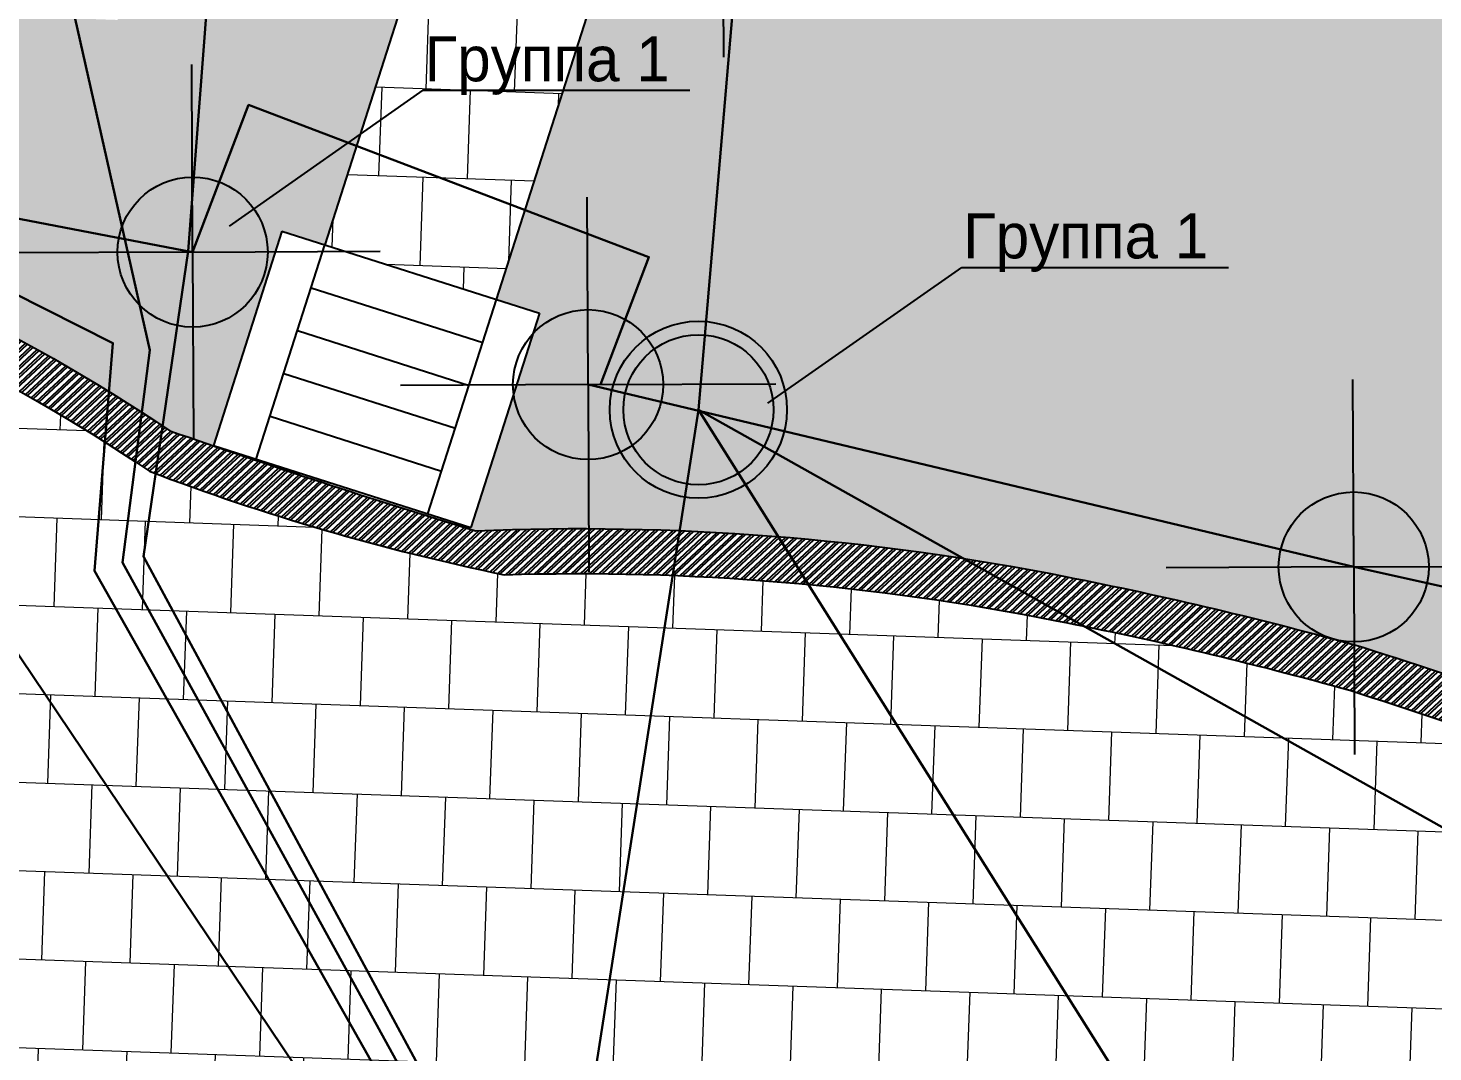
# Model space of a CAD drawing. Header units: millimetres. Extents: x -1042495 to -977915, y 3191218 to 3280168.
# Drawn here: x -1017806 to -1008448, y 3216029 to 3222854 of the extents above; entities that cross this region are included whole.
import ezdxf
from ezdxf import colors
from ezdxf.entities.mleader import LeaderData, LeaderLine
from ezdxf.math import Vec2, Vec3

# ---------------------------------------------------------------- set-up
doc = ezdxf.new("R2010")
doc.units = ezdxf.units.MM
doc.layers.get('0').update_dxf_attribs({"lineweight": 15})
for name, color, linetype in [('000 дорожки', 7, 'Continuous'), ('000 Привязки', 1, 'Continuous'), ('_Освещение уличные фанари', 1, 'Continuous'), ('подпорная стенка', 251, 'Continuous')]:
    doc.layers.add(name, color=color, linetype=linetype)
for name, color, linetype, lineweight in [('_ВК_В1', 5, 'B1', 30), ('_ВК_К2-1(Ливневая)', 32, 'Канализация дожд очищенного стока', 30), ('_Группы Электрика', 7, 'Continuous', 15), ('_Кабель 0.4', 1, 'g5_119_3', 30), ('мощение', 251, 'Continuous', 0)]:
    doc.layers.add(name, color=color, linetype=linetype, lineweight=lineweight)
doc.linetypes.add('B1', pattern='A,12.5,-3,["В1",Standard,S=2,R=0,X=-2,Y=-1],-2.5', length=18)
doc.linetypes.add('g5_119_3', pattern='A,4,-1,[31,GUGK_2005.shx,S=0.1,R=0,X=0,Y=0],4,[31,GUGK_2005.shx,S=0.1,R=180,X=0,Y=0],-1', length=10)
doc.linetypes.add('Канализация дожд очищенного стока', pattern='A,10,-2,["К2-1",Standard,S=1.75,R=0,X=-1,Y=-1],-6', length=18)
pattern_1 = [(358, (0, 0), (20.56557541684968, 588.9210265458128), []), (88.00000000000001, (0, 0), (-273.8949378560566, 599.2038142542376), [589.28, -589.28])]

# ---------------------------------------------------------------- blocks, each defined once
blk = doc.blocks.new('*U36')
h = blk.add_hatch(color=256)
h.paths.add_polyline_path([(-0.5900000000000318, 0, 1), (0.5900000000000318, 0, 1)])
h.paths.add_polyline_path([(0.5, 0, -1), (-0.5, 0, -1)], flags=16)
h = blk.add_hatch(color=255)
edge = h.paths.add_edge_path()
edge.add_arc((0, 0), 0.5, 0, 360)
at = {"lineweight": -3}
for radius in [0.59, 0.5]:
    blk.add_circle((0, 0), radius, dxfattribs=at)

msp = doc.modelspace()

# ---------------------------------------------------------------- hatches: boundary and pattern name
at = {"layer": '000 Привязки', "true_color": 0x999b37}
h = msp.add_hatch(color=55, dxfattribs=at)
h.dxf.hatch_style = 1
edge = h.paths.add_edge_path()
edge.add_line((-993583.6799596155, 3224703.432391435), (-995748.8988106595, 3217927.512614312))
edge.add_line((-995748.8988106595, 3217927.512614312), (-995463.1339425707, 3217836.197556381))
edge.add_line((-995463.1339425707, 3217836.197556381), (-995916.8989666475, 3216416.167768034))
edge.add_arc((-1005336.627306267, 3205577.485049185), 14359.95560829164, 36.37272834088418, 49.00660914071028, ccw=False)
edge.add_line((-993774.3333654694, 3214093.451459329), (-991611.2027678682, 3211415.603731206))
edge.add_line((-991611.2027678682, 3211415.603731206), (-989700.4723121859, 3215862.14240329))
edge.add_line((-989700.4723121859, 3215862.14240329), (-985642.9988891635, 3228982.245658144))
edge.add_line((-985642.9988891635, 3228982.245658144), (-1025266.52277493, 3230353.979917555))
edge.add_line((-1025266.52277493, 3230353.979917555), (-1023687.257262442, 3222587.872756049))
edge.add_line((-1023687.257262442, 3222587.872756049), (-1023695.783507126, 3222326.567317041))
edge.add_arc((-1023962.498053955, 3209574.404607299), 12754.95160418967, 56.17396388743788, 88.80181969915333, ccw=False)
edge.add_arc((-999698.3523725292, 3269111.528290848), 51863.62485566937, 250.6740921346428, 251.0128811404024)
edge.add_line((-1016572.471928616, 3220069.712741498), (-1016115.194578112, 3221500.734137557))
edge.add_line((-1016115.194578112, 3221500.734137557), (-1015829.429709447, 3221409.419079442))
edge.add_line((-1015829.429709447, 3221409.419079442), (-1015220.677720388, 3223314.471143827))
edge.add_arc((-1016363.737199767, 3223679.731361484), 1199.999999999999, 342.2789214714277, 448.0172584244991)
edge.add_line((-1016322.219045024, 3224879.012914259), (-1017141.033947819, 3224907.359622161))
edge.add_line((-1017141.033947819, 3224907.359622161), (-1017210.230796141, 3222908.559235268))
edge.add_line((-1017210.230796141, 3222908.559235268), (-1022207.237266012, 3223081.551546571))
edge.add_line((-1022207.237266012, 3223081.551546571), (-1022172.638803448, 3224080.952840546))
edge.add_line((-1022172.638803448, 3224080.952840546), (-1021999.646492447, 3229077.959310452))
edge.add_line((-1021999.646492447, 3229077.959310452), (-1017002.640022577, 3228904.966999148))
edge.add_line((-1017002.640022577, 3228904.966999148), (-1017071.838553805, 3226906.118000321))
edge.add_line((-1017071.838553805, 3226906.118000321), (-1015689.754689758, 3226858.271377789))
edge.add_arc((-1015648.236535015, 3228057.552930565), 1200.000000000151, 268.0172584244935, 340.1155040881408)
edge.add_arc((-1013391.324058854, 3227241.252694775), 1200.000000000096, 88.01725842450458, 160.1155040881408, ccw=False)
edge.add_line((-1013349.805904112, 3228440.534247551), (-995786.762608859, 3227832.515932257))
edge.add_arc((-995869.7989183429, 3225433.952826738), 2399.999999968609, -17.7210785285788, 88.01725842450071, ccw=False)
at = {"layer": '000 Привязки'}
h = msp.add_hatch(color=63, dxfattribs=at)
h.dxf.hatch_style = 1
h.paths.add_polyline_path([(-1011805.585722009, 3227186.355719584, 0.3358653458472708), (-1012990.163356131, 3226352.334384465), (-1014686.370235219, 3221044.15884712), (-1014400.605366708, 3220952.843789055), (-1014864.268888687, 3219501.837259145, -0.06009531094478113), (-1010897.421388716, 3219198.087636127, -0.01997373834346053), (-1008915.362652808, 3218727.443808323, -0.008941089048797653), (-1006559.417133614, 3217919.407219929, 0.06402424760871801), (-1003930.457703785, 3217213.639547406, 0.03407995651740548), (-1002412.233674913, 3217154.440826899, 0.01758182576164544), (-999720.2839163943, 3217163.475918677, -0.07362770074142866), (-997637.6322792079, 3216944.830531373), (-997177.723153974, 3218384.087904883), (-996891.9582853091, 3218292.772846768), (-994726.7394390075, 3225068.692609052, 0.4971568850238441), (-995828.2807636437, 3226633.234379483)])
at = {"layer": '_Освещение уличные фанари', "linetype": 'Continuous'}
h = msp.add_hatch(color=1, dxfattribs=at)
h.paths.add_polyline_path([(-1016710.322880892, 3221361.036667525), (-1016210.328180092, 3221363.338660609, 0.414213562373095), (-1016712.624873975, 3221861.031368325)], flags=0)
h.paths.add_polyline_path([(-1016710.322880892, 3221361.036667525), (-1017210.317581692, 3221358.734674442, 0.414213562373095), (-1016708.020887808, 3220861.041966726)], flags=0)
h = msp.add_hatch(color=1, dxfattribs=at)
h.paths.add_polyline_path([(-1014076.327194056, 3220477.22229671), (-1013576.332493256, 3220479.524289793, 0.414213562373095), (-1014078.62918714, 3220977.216997509)], flags=0)
h.paths.add_polyline_path([(-1014076.327194056, 3220477.22229671), (-1014576.321894856, 3220474.920303626, 0.414213562373095), (-1014074.025200973, 3219977.22759591)], flags=0)
h = msp.add_hatch(color=1, dxfattribs=at)
h.paths.add_polyline_path([(-1008975.783072339, 3219261.800179641), (-1008475.788371539, 3219264.102172724, 0.414213562373095), (-1008978.085065422, 3219761.794880441)], flags=0)
h.paths.add_polyline_path([(-1008975.783072339, 3219261.800179641), (-1009475.777773138, 3219259.498186558, 0.414213562373095), (-1008973.481079255, 3218761.805478842)], flags=0)
at = {"layer": 'мощение'}
h = msp.add_hatch(dxfattribs=at)
h.set_pattern_fill('AR-B88', scale=2.9, angle=358)
h.set_pattern_definition(pattern_1)
edge = h.paths.add_edge_path()
edge.add_arc((-1011847.103876752, 3225987.074166808), 1200.000000000473, 88.01725842451651, 162.2789214714115, ccw=False)
edge.add_line((-1011805.585722009, 3227186.355719584), (-995828.2807636437, 3226633.234379483))
edge.add_arc((-995869.7989183862, 3225433.952826708), 1200.000000000148, -17.721078528572377, 88.017258424499, ccw=False)
edge.add_line((-994726.7394390075, 3225068.692609052), (-996891.9582853091, 3218292.772846768))
edge.add_line((-996891.9582853091, 3218292.772846768), (-995748.8988110814, 3217927.512614446))
edge.add_line((-995748.8988110814, 3217927.512614446), (-994325.1421959025, 3222383.071739348))
edge.add_line((-994325.1421959025, 3222383.071739348), (-993583.6799598569, 3224703.432390679))
edge.add_arc((-995869.7989183429, 3225433.952826739), 2399.999999968749, 342.2789214524695, 448.0172584245003)
edge.add_line((-995786.762608859, 3227832.515932257), (-1013349.805904112, 3228440.534247551))
edge.add_arc((-1013391.324058854, 3227241.252694775), 1200.000000000143, 88.01725842450462, 160.1155040881408)
edge.add_arc((-1015648.236535015, 3228057.552930565), 1200.000000000096, 268.0172584244935, 340.1155040881408, ccw=False)
edge.add_line((-1015689.754689758, 3226858.271377789), (-1017071.838553805, 3226906.118000321))
edge.add_line((-1017071.838553805, 3226906.118000321), (-1017141.033947819, 3224907.359622161))
edge.add_line((-1017141.033947819, 3224907.359622161), (-1016322.219045024, 3224879.012914259))
edge.add_arc((-1016363.737199767, 3223679.731361484), 1200.000000000148, -17.721078528572377, 88.017258424499, ccw=False)
edge.add_line((-1015220.677720388, 3223314.471143827), (-1015829.429709447, 3221409.419079442))
edge.add_line((-1015829.429709447, 3221409.419079442), (-1014686.370235219, 3221044.15884712))
edge.add_line((-1014686.370235219, 3221044.15884712), (-1012990.163356131, 3226352.334384465))
h = msp.add_hatch(dxfattribs=at)
h.set_pattern_fill('AR-B88', scale=2.9, angle=358)
h.set_pattern_definition(pattern_1)
edge = h.paths.add_edge_path()
edge.add_line((-1010387.475161711, 3214468.443899791), (-1010023.581038163, 3215611.939009901))
edge.add_line((-1010023.581038163, 3215611.939009901), (-1006688.386967007, 3214550.581149551))
edge.add_line((-1006688.386967007, 3214550.581149551), (-1007052.281090556, 3213407.08603944))
edge.add_line((-1007052.281090556, 3213407.08603944), (-1001334.805540003, 3211587.615421696))
edge.add_line((-1001334.805540003, 3211587.615421696), (-1001092.209457637, 3212349.945495103))
edge.add_line((-1001092.209457637, 3212349.945495103), (-997566.4328681324, 3211227.938614163))
edge.add_line((-997566.4328681324, 3211227.938614163), (-996422.9377580215, 3210864.044490614))
edge.add_line((-996422.9377580215, 3210864.044490614), (-997120.4014948234, 3208672.345529568))
edge.add_line((-997120.4014948234, 3208672.345529568), (-998263.8966049344, 3209036.239653117))
edge.add_line((-998263.8966049344, 3209036.239653117), (-1001372.158910247, 3199268.885587589))
edge.add_line((-1001372.158910247, 3199268.885587589), (-1004707.352981403, 3200330.24344794))
edge.add_line((-1004707.352981403, 3200330.24344794), (-1005010.59808436, 3199377.330856181))
edge.add_line((-1005010.59808436, 3199377.330856181), (-1005404.816718205, 3198138.544486895))
edge.add_line((-1005404.816718205, 3198138.544486895), (-1004378.701925079, 3197812.004268223))
edge.add_line((-1004378.701925079, 3197812.004268223), (-1003921.244314273, 3199243.584653101))
edge.add_line((-1003921.244314273, 3199243.584653101), (-999358.0161111515, 3197785.422736796))
edge.add_line((-999358.0161111515, 3197785.422736796), (-994162.6593267459, 3214111.229321173))
edge.add_arc((-1005336.62730615, 3205577.485049058), 14059.9556082732, 37.36957133304814, 48.67961055438978)
edge.add_arc((-1133141.472097195, 2787762.97433809), 449774.8473108449, 72.25429298903902, 72.43989047647618)
edge.add_arc((-999417.335434037, 3210020.925642149), 6848.972110320126, 73.23366850121415, 92.04995224356654)
edge.add_arc((-1001194.691118063, 3255424.575065346), 38589.49705216246, 268.1913001544166, 272.2757746463069, ccw=False)
edge.add_arc((-1002737.586592824, 3228308.325929434), 11458.62927969738, 263.84281740954617, 271.62486004743977, ccw=False)
edge.add_arc((-1002500.373119138, 3227789.92759683), 10972.53535124796, 247.6791712354524, 262.3207785423483, ccw=False)
edge.add_arc((-1030328.932910497, 3152454.570925748), 69346.49791117573, 70.04978030370714, 72.08882643771797)
edge.add_arc((-1015794.824825223, 3194164.353438807), 25208.28117068512, 74.3672922652722, 78.93202101146672)
edge.add_arc((-1014139.897811477, 3202907.242621718), 16310.39688374878, 78.74142229904346, 91.73934561985959)
edge.add_arc((-1011478.258078905, 3234412.82621857), 15526.97379445483, 249.1773987544214, 258.2697367549087, ccw=False)
edge.add_arc((-1023962.498053955, 3209574.404607298), 12454.95160419089, 55.99967997866236, 88.81797511463925)
edge.add_line((-1023705.56781251, 3222026.705853002), (-1023919.598242972, 3215467.274630293))
edge.add_line((-1023919.598242972, 3215467.274630293), (-1024609.645231212, 3212420.371840805))
edge.add_line((-1024609.645231212, 3212420.371840805), (-1024202.266396704, 3212318.415932421))
edge.add_line((-1024202.266396704, 3212318.415932421), (-1024506.649923699, 3211365.866370196))
edge.add_line((-1024506.649923699, 3211365.866370196), (-1014981.15430145, 3208322.031100261))
edge.add_line((-1014981.15430145, 3208322.031100261), (-1017050.562117028, 3201846.640658284))
edge.add_line((-1017050.562117028, 3201846.640658284), (-1009591.583360794, 3199471.75120506))
edge.add_line((-1009591.583360794, 3199471.75120506), (-1009203.413488099, 3200711.609309193))
edge.add_line((-1009203.413488099, 3200711.609309193), (-1010918.656153262, 3201257.450494516))
edge.add_line((-1010918.656153262, 3201257.450494516), (-1010615.411050304, 3202210.363086275))
edge.add_line((-1010615.411050304, 3202210.363086275), (-1013950.60512146, 3203271.720946625))
edge.add_line((-1013950.60512146, 3203271.720946625), (-1010387.475161711, 3214468.443899791))
at = {"layer": 'подпорная стенка', "linetype": 'Continuous'}
h = msp.add_hatch(dxfattribs=at)
h.set_pattern_fill('ANSI32', color=5, scale=4.399999999999999, angle=358)
h.set_pattern_definition([(43.00000000000001, (0, 0), (-28.58255127021932, 30.65103363485943), []), (43.00000000000001, (19.74453683014231, -0.6894944193667202), (-28.58255127021932, 30.65103363485943), [])])
h.paths.add_polyline_path([(-1016997.719830926, 3219899.988550434, 0.039693635913265), (-1014634.961504428, 3219210.124527852, -0.05677502469262397), (-1010955.502370451, 3218903.763249048, -0.01992002069597516), (-1009001.959242858, 3218440.152432048, -0.008897251920551161), (-1006667.659492779, 3217639.545519566, 0.06397312143393953), (-1003966.597824992, 3216915.796958185, 0.03396862269730931), (-1002412.673073513, 3216854.3040954, 0.01752663598047151), (-999708.1439883955, 3216863.721076228, -0.08397169546654944), (-997441.6179215531, 3216578.742297016, -0.0008098219869693248), (-996053.2748528507, 3216136.92248362, -0.05386939368707039), (-994011.93616952, 3213910.175032883), (-991745.1171233144, 3211103.966179992), (-991611.2027678682, 3211415.603731206), (-993774.3333654694, 3214093.451459329, 0.05484902890915994), (-995902.5317275937, 3216403.664693205, 0.0008455525315215831), (-997353.0664621217, 3216865.382950491, 0.08238151207375906), (-999673.6580463949, 3217165.301118988, -0.01788658465547726), (-1002412.233674913, 3217154.440826899, -0.03407995651739658), (-1003930.457703785, 3217213.639547406, -0.06402424760865519), (-1006559.417133611, 3217919.407219928, 0.00894108904880711), (-1008915.362652808, 3218727.443808323, 0.01997373834347138), (-1010897.421388717, 3219198.087636127, 0.0595298489650975), (-1014826.866434737, 3219503.427687831, -0.01032516536997018), (-1016862.158703632, 3220170.34588382, 0.1433355660986979), (-1023695.783507126, 3222326.567317041), (-1023705.56781251, 3222026.705853002, -0.1441836875205711)])

# ---------------------------------------------------------------- linework, layer by layer
at = {"layer": '000 дорожки', "linetype": 'ByBlock'}
for p, q in [((-1016115.194578111, 3221500.734137557), (-1016571.769868915, 3220071.909794231)), ((-1014400.605366664, 3220952.843789195), (-1014857.18065682, 3219524.019445661))]:
    msp.add_line(p, q, dxfattribs=at)
at = {"layer": '000 дорожки'}
for p, q in [((-1016115.194578112, 3221500.734137557), (-1014400.605366708, 3220952.843789055)), ((-1015920.744767684, 3221123.654210766), (-1014777.685293348, 3220758.393978411)), ((-1016012.059825813, 3220837.889342057), (-1014869.000351477, 3220472.629109702)), ((-1016103.374884044, 3220552.12447338), (-1014960.315409558, 3220186.864241144)), ((-1016194.689942275, 3220266.359604763), (-1015051.630467688, 3219901.099372429)), ((-1016571.769868915, 3220071.90979423), (-1014857.180656792, 3219524.019445749))]:
    msp.add_line(p, q, dxfattribs=at)
for points in [[(-1014686.370235213, 3221044.158847139), (-1012990.163356159, 3226352.334384377, -0.3358653458688398), (-1011805.58572201, 3227186.355719584), (-995828.2807637287, 3226633.234379486, -0.4971568850217695), (-994726.7394389792, 3225068.69260914), (-996891.9582852969, 3218292.772846806)], [(-1017141.033947819, 3224907.359622161), (-1016322.219045025, 3224879.012914259, -0.4971568850000449), (-1015220.67772036, 3223314.471143916), (-1015829.429709441, 3221409.41907946)]]:
    msp.add_lwpolyline(points, format="xyb", dxfattribs=at)
for points in [[(-1016286.00500003, 3219980.594736087), (-1015829.429709447, 3221409.419079441)], [(-1015142.945525797, 3219615.334503785), (-1014686.370235213, 3221044.158847139)]]:
    msp.add_lwpolyline(points, dxfattribs=at)
at = {"layer": '_ВК_В1', "linetype": 'B1'}
msp.add_line((-1023759.274577139, 3227433.98245668), (-1010604.164698058, 3207871.409700966), dxfattribs=at)
at = {"layer": '_ВК_К2-1(Ливневая)'}
for points in [[(-1012201.878789713, 3233617.375209158), (-1013341.10497247, 3220310.158796612), (-1016120.596898515, 3202474.615043386)], [(-1013341.10497247, 3220310.158796612), (-997683.4257763679, 3211517.281196131)], [(-1010202.064023365, 3215318.112694462), (-1013341.10497247, 3220310.158796612)]]:
    msp.add_lwpolyline(points, dxfattribs=at)
at = {"layer": '_Кабель 0.4'}
for points in [[(-1024489.824726438, 3228897.245677337), (-1022635.900932636, 3223479.220552603), (-1017241.753850088, 3220754.6536196), (-1017363.23662555, 3219236.986695261), (-1012269.471208082, 3210203.320678966), (-1008991.40873795, 3209127.923494929)], [(-1008926.783072128, 3209298.121239907), (-1012211.027064602, 3210386.974626527), (-1017038.659848899, 3219331.117960164), (-1016740.537473766, 3221366.844321423), (-1016514.578125553, 3224336.395362822), (-1016192.264043038, 3227262.46328536), (-1012201.017260306, 3228760.720770217), (-1006833.858231992, 3228497.806286253), (-1000243.56967451, 3228145.611506935), (-996684.444484774, 3228074.436729515), (-994097.8540771853, 3227416.525561453), (-992986.7254949361, 3225897.895067338), (-993214.8000034806, 3225105.239996427), (-994214.3798663589, 3221744.096953093), (-995222.1355251613, 3216806.896721783)], [(-1008959.095659155, 3209213.022922681), (-1012238.254393684, 3210301.415900372), (-1017178.499142472, 3219292.746476816), (-1016996.161152679, 3220707.155094655), (-1017547.394273289, 3223165.467464862)], [(-1016710.322880892, 3221361.036667525), (-1023171.29668112, 3222602.923322356)], [(-1016710.322880892, 3221361.036667525), (-1016337.13202774, 3222341.883441064), (-1013670.843777337, 3221327.418782811), (-1013994.181141071, 3220477.600500009)], [(-1014076.327194056, 3220477.22229671), (-1008975.783072339, 3219261.800179641), (-1003399.124252542, 3218022.612321906)]]:
    msp.add_lwpolyline(points, dxfattribs=at)
at = {"layer": '_Освещение уличные фанари', "color": 1, "linetype": 'Continuous'}
for p, q in [((-1013180.06023871, 3223910.658807332), (-1013174.305256002, 3222660.672055332)), ((-1016710.322880892, 3221361.036667525), (-1016716.0778636, 3222611.023419525)), ((-1014076.327194056, 3220477.22229671), (-1014082.082176765, 3221727.209048709)), ((-1016710.322880892, 3221361.036667525), (-1017960.309632891, 3221355.281684817)), ((-1016710.322880892, 3221361.036667525), (-1015460.336128892, 3221366.791650234)), ((-1016710.322880892, 3221361.036667525), (-1016704.567898183, 3220111.049915526)), ((-1014076.327194056, 3220477.22229671), (-1015326.313946056, 3220471.467314001)), ((-1014076.327194056, 3220477.22229671), (-1012826.340442057, 3220482.977279418)), ((-1014076.327194056, 3220477.22229671), (-1014070.572211348, 3219227.23554471)), ((-1008975.783072339, 3219261.800179641), (-1008981.538055047, 3220511.786931641)), ((-1008975.783072339, 3219261.800179641), (-1010225.769824338, 3219256.045196933)), ((-1008975.783072339, 3219261.800179641), (-1007725.796320339, 3219267.55516235)), ((-1008975.783072339, 3219261.800179641), (-1008970.02808963, 3218011.813427642))]:
    msp.add_line(p, q, dxfattribs=at)
for centre in [(-1016710.322880892, 3221361.036667525), (-1014076.327194056, 3220477.22229671), (-1008975.783072339, 3219261.800179641)]:
    msp.add_circle(centre, 500, dxfattribs=at)
at = {"layer": 'подпорная стенка', "color": 5, "linetype": 'Continuous'}
for points in [[(-1023695.783507126, 3222326.567317041, -0.1433355660986982), (-1016862.158703632, 3220170.34588382, 0.01032516536996942), (-1014826.866434737, 3219503.427687831, -0.05952984896510712), (-1010897.421388716, 3219198.087636127, -0.01997373834346529), (-1008915.362652808, 3218727.443808323, -0.008941089048796667), (-1006559.417133614, 3217919.407219929, 0.06402424760872497), (-1003930.457703785, 3217213.639547406, 0.03407995651739658), (-1002412.233674913, 3217154.440826899, 0.01758182576164283), (-999720.283916395, 3217163.475918677, -0.08402456997846049), (-997353.0664621171, 3216865.38295049, -0.0008455525315181721), (-995902.531727595, 3216403.664693205, -0.05484902890918196), (-993774.3333654694, 3214093.451459329), (-991611.2027678682, 3211415.603731206)], [(-1023705.56781251, 3222026.705853002, -0.1441836875205704), (-1016997.719830926, 3219899.988550434, 0.03969363591326487), (-1014634.961504428, 3219210.124527852, -0.05677502469259308), (-1010955.502370453, 3218903.763249048, -0.01992002069599733), (-1009001.959242858, 3218440.152432048, -0.008897251920549073), (-1006667.659492779, 3217639.545519566, 0.06397312143394729), (-1003966.597824992, 3216915.796958185, 0.03396862269730819), (-1002412.673073513, 3216854.3040954, 0.01752663598047247), (-999708.1439883953, 3216863.721076228, -0.0839716954755941), (-997441.6179213178, 3216578.742296942, -0.0008098219868321872), (-996053.2748528507, 3216136.92248362, -0.05386939368706983), (-994011.93616952, 3213910.175032883), (-991745.1171233144, 3211103.966179992)]]:
    msp.add_lwpolyline(points, format="xyb", dxfattribs=at)

# ---------------------------------------------------------------- block references
at = {"layer": '_ВК_К2-1(Ливневая)', "xscale": 1000, "yscale": 1000, "zscale": 1000}
msp.add_blockref('*U36', (-1013341.10497247, 3220310.158796612), dxfattribs=at)

# ---------------------------------------------------------------- leaders
at = {"layer": '_Группы Электрика'}
ml = msp.add_multileader_mtext('Standard', dxfattribs=at)
ml.set_content('Группа 1', color=256)
ml.set_leader_properties()
ml.build(insert=Vec2(0, 0))
ml.multileader.update_dxf_attribs({"text_left_attachment_type": 6, "text_right_attachment_type": 6, "dogleg_length": 0.36, "arrow_head_size": 300})
ctx = ml.context
ctx.base_point, ctx.char_height, ctx.arrow_head_size, ctx.landing_gap_size, ctx.plane_origin = Vec3(-1015174.154131107, 3222439.473514506), 300, 300, 9, Vec3(-1017264.2592267, 3221119.916474687)
ctx.left_attachment, ctx.right_attachment = 6, 6
notes = []
notes.append((ctx, [(0, (1, 1, 0), (-1015174.514131107, 3222439.473514506), (1, 0), 0.3599999999999679, [(0, [(-1016710.322880892, 3221361.036667525)], 0, [])])]))
ctx.mtext.insert, ctx.mtext.flow_direction = Vec3(-1015165.154131107, 3222799.473514506), 5
ml = msp.add_multileader_mtext('Standard', dxfattribs=at)
ml.set_content('Группа 1', color=256)
ml.set_leader_properties()
ml.build(insert=Vec2(0, 0))
ml.multileader.update_dxf_attribs({"text_left_attachment_type": 6, "text_right_attachment_type": 6, "dogleg_length": 0.36, "arrow_head_size": 300})
ctx = ml.context
ctx.base_point, ctx.char_height, ctx.arrow_head_size, ctx.landing_gap_size, ctx.plane_origin = Vec3(-1011586.919583565, 3221259.041122512), 300, 300, 9, Vec3(-1013677.024679158, 3219939.484082694)
ctx.left_attachment, ctx.right_attachment = 6, 6
notes.append((ctx, [(0, (1, 1, 0), (-1011587.279583564, 3221259.041122512), (1, 0), 0.3599999999999679, [(0, [(-1013123.088333349, 3220180.604275532)], 0, [])])]))
ctx.mtext.insert, ctx.mtext.flow_direction = Vec3(-1011577.919583565, 3221619.041122512), 5
for ctx, leaders in notes:
    for number, flags, end, landing, length, lines in leaders:
        leader = LeaderData()
        leader.index, (leader.has_last_leader_line, leader.has_dogleg_vector, leader.attachment_direction) = number, flags
        leader.last_leader_point, leader.dogleg_vector, leader.dogleg_length = Vec3(end), Vec3(landing), length
        for number, points, colour, breaks in lines:
            line = LeaderLine()
            line.index, line.vertices, line.color, line.breaks = number, Vec3.list(points), colors.encode_raw_color(colour), breaks
            leader.lines.append(line)
        ctx.leaders.append(leader)

doc.saveas('drawing.dxf')
